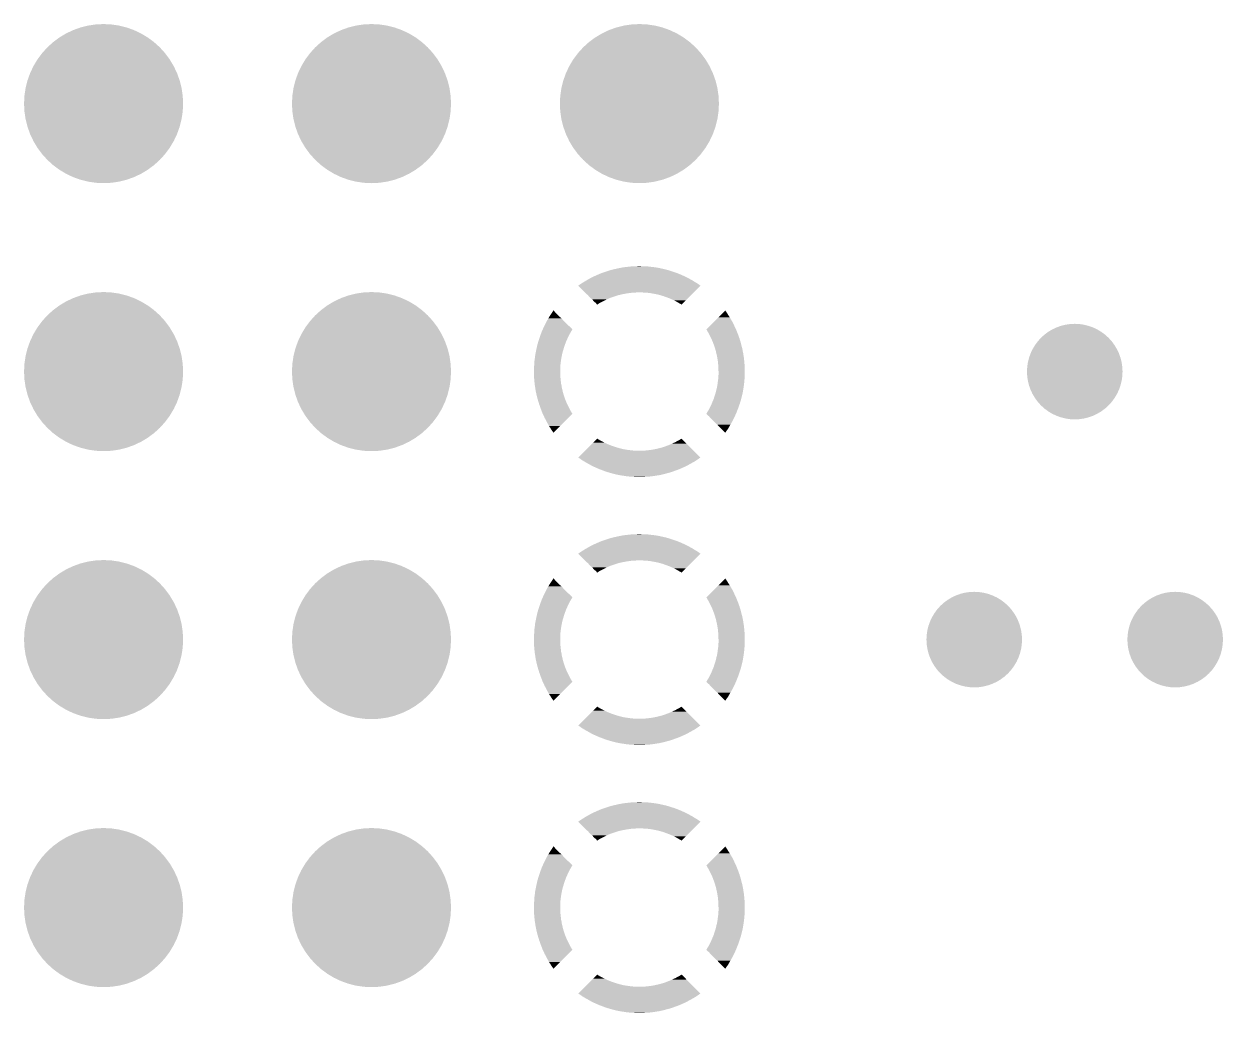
# Model space of a CAD drawing. Extents: x 295 to 953, y 10 to 290.
# Drawn here: x 675.87 to 687.23, y 158.23 to 167.61 of the extents above; entities that cross this region are included whole.
import ezdxf

# ---------------------------------------------------------------- set-up
doc = ezdxf.new("R2010")
doc.units = 0
doc.header["$LTSCALE"] = 5
doc.header["$MEASUREMENT"] = 0
doc.layers.get('0').update_dxf_attribs({"linetype": 'CONTINUOUS', "lineweight": 25})

msp = doc.modelspace()

# ---------------------------------------------------------------- linework, layer by layer
for points, const_width in [([(676.243, 166.853, 1), (676.997, 166.853, 1)], 0.754), ([(678.783, 166.853, 1), (679.537, 166.853, 1)], 0.754), ([(681.323, 166.853, 1), (682.077, 166.853, 1)], 0.754), ([(676.243, 164.313, 1), (676.997, 164.313, 1)], 0.754), ([(678.783, 164.313, 1), (679.537, 164.313, 1)], 0.754), ([(685.601, 164.313, 1), (686.054, 164.313, 1)], 0.453), ([(676.243, 161.773, 1), (676.997, 161.773, 1)], 0.754), ([(678.783, 161.773, 1), (679.537, 161.773, 1)], 0.754), ([(684.648, 161.773, 1), (685.101, 161.773, 1)], 0.453), ([(686.553, 161.773, 1), (687.006, 161.773, 1)], 0.453), ([(676.243, 159.233, 1), (676.997, 159.233, 1)], 0.754), ([(678.783, 159.233, 1), (679.537, 159.233, 1)], 0.754)]:
    msp.add_lwpolyline(points, format="xyb", close=True, dxfattribs=dict(const_width=const_width))
for points in [[(681.464, 165.284), (681.49, 165.29), (681.935, 165.284), (681.91, 165.29)], [(681.49, 165.29), (681.508, 165.294), (681.91, 165.29), (681.891, 165.294)], [(681.508, 165.294), (681.535, 165.299), (681.891, 165.294), (681.866, 165.299)], [(681.535, 165.299), (681.552, 165.302), (681.866, 165.299), (681.846, 165.302)], [(681.552, 165.302), (681.58, 165.305), (681.846, 165.302), (681.822, 165.305)], [(681.58, 165.305), (681.597, 165.307), (681.822, 165.305), (681.8, 165.307)], [(681.597, 165.307), (681.626, 165.31), (681.8, 165.307), (681.777, 165.31)], [(681.626, 165.31), (681.642, 165.311), (681.777, 165.31), (681.753, 165.311)], [(681.642, 165.311), (681.675, 165.312), (681.753, 165.311), (681.732, 165.312)], [(681.675, 165.312), (681.687, 165.313), (681.732, 165.312), (681.687, 165.313)], [(681.174, 165.163), (681.197, 165.177), (682.225, 165.163), (682.203, 165.177)], [(681.197, 165.177), (681.213, 165.186), (682.203, 165.177), (682.186, 165.186)], [(681.213, 165.186), (681.236, 165.199), (682.186, 165.186), (682.164, 165.199)], [(681.236, 165.199), (681.252, 165.207), (682.164, 165.199), (682.146, 165.207)], [(681.252, 165.207), (681.277, 165.219), (682.146, 165.207), (682.123, 165.219)], [(681.277, 165.219), (681.293, 165.226), (682.123, 165.219), (682.106, 165.226)], [(681.293, 165.226), (681.318, 165.237), (682.106, 165.226), (682.082, 165.237)], [(681.318, 165.237), (681.335, 165.244), (682.082, 165.237), (682.064, 165.244)], [(681.335, 165.244), (681.36, 165.253), (682.064, 165.244), (682.04, 165.253)], [(681.36, 165.253), (681.377, 165.259), (682.04, 165.253), (682.022, 165.259)], [(681.377, 165.259), (681.403, 165.267), (682.022, 165.259), (681.997, 165.267)], [(681.403, 165.267), (681.42, 165.273), (681.997, 165.267), (681.979, 165.273)], [(681.42, 165.273), (681.446, 165.28), (681.979, 165.273), (681.954, 165.28)], [(681.446, 165.28), (681.464, 165.284), (681.954, 165.28), (681.935, 165.284)], [(681.12, 165.128), (681.136, 165.139), (682.279, 165.128), (682.263, 165.139)], [(681.184, 165.064), (681.12, 165.128), (682.215, 165.064), (682.279, 165.128)], [(681.136, 165.139), (681.158, 165.153), (682.263, 165.139), (682.242, 165.153)], [(681.158, 165.153), (681.174, 165.163), (682.242, 165.153), (682.225, 165.163)], [(681.186, 165.062), (681.184, 165.064), (681.653, 165.062), (681.692, 165.064)], [(681.189, 165.059), (681.186, 165.062), (681.614, 165.059), (681.653, 165.062)], [(681.731, 165.063), (681.692, 165.064), (682.214, 165.063), (682.215, 165.064)], [(681.77, 165.061), (681.731, 165.063), (682.212, 165.061), (682.214, 165.063)], [(681.809, 165.056), (681.77, 165.061), (682.207, 165.056), (682.212, 165.061)], [(681.195, 165.053), (681.189, 165.059), (681.575, 165.053), (681.614, 165.059)], [(681.202, 165.046), (681.195, 165.053), (681.537, 165.046), (681.575, 165.053)], [(681.212, 165.037), (681.202, 165.046), (681.499, 165.037), (681.537, 165.046)], [(681.223, 165.025), (681.212, 165.037), (681.462, 165.025), (681.499, 165.037)], [(681.236, 165.012), (681.223, 165.025), (681.425, 165.012), (681.462, 165.025)], [(681.252, 164.997), (681.236, 165.012), (681.389, 164.997), (681.425, 165.012)], [(681.269, 164.979), (681.252, 164.997), (681.354, 164.979), (681.389, 164.997)], [(681.288, 164.961), (681.269, 164.979), (681.32, 164.961), (681.354, 164.979)], [(681.3, 164.948), (681.288, 164.961), (681.3, 164.948), (681.32, 164.961)], [(681.847, 165.049), (681.809, 165.056), (682.2, 165.049), (682.207, 165.056)], [(681.885, 165.041), (681.847, 165.049), (682.192, 165.041), (682.2, 165.049)], [(681.923, 165.03), (681.885, 165.041), (682.181, 165.03), (682.192, 165.041)], [(681.96, 165.017), (681.923, 165.03), (682.169, 165.017), (682.181, 165.03)], [(681.996, 165.003), (681.96, 165.017), (682.154, 165.003), (682.169, 165.017)], [(682.031, 164.987), (681.996, 165.003), (682.138, 164.987), (682.154, 165.003)], [(682.066, 164.968), (682.031, 164.987), (682.12, 164.968), (682.138, 164.987)], [(682.1, 164.948), (682.066, 164.968), (682.1, 164.948), (682.12, 164.968)], [(680.836, 164.817), (680.86, 164.855), (680.961, 164.817), (680.922, 164.855)], [(680.86, 164.855), (680.885, 164.893), (680.922, 164.855), (680.885, 164.893)], [(682.45, 164.828), (682.488, 164.866), (682.556, 164.828), (682.532, 164.866)], [(682.488, 164.866), (682.514, 164.893), (682.532, 164.866), (682.514, 164.893)], [(680.784, 164.713), (680.794, 164.737), (681.065, 164.713), (681.041, 164.737)], [(680.794, 164.737), (680.814, 164.777), (681.041, 164.737), (681, 164.777)], [(680.814, 164.777), (680.836, 164.817), (681, 164.777), (680.961, 164.817)], [(682.335, 164.713), (682.371, 164.749), (682.616, 164.713), (682.599, 164.749)], [(682.371, 164.749), (682.411, 164.789), (682.599, 164.749), (682.579, 164.789)], [(682.411, 164.789), (682.45, 164.828), (682.579, 164.789), (682.556, 164.828)], [(680.735, 164.573), (680.745, 164.61), (680.996, 164.573), (681.01, 164.61)], [(680.745, 164.61), (680.746, 164.611), (681.01, 164.61), (681.011, 164.611)], [(680.746, 164.611), (680.757, 164.645), (681.011, 164.611), (681.026, 164.645)], [(680.757, 164.645), (680.76, 164.654), (681.026, 164.645), (681.031, 164.654)], [(680.76, 164.654), (680.77, 164.68), (681.031, 164.654), (681.045, 164.68)], [(680.77, 164.68), (680.776, 164.696), (681.045, 164.68), (681.054, 164.696)], [(680.776, 164.696), (680.784, 164.713), (681.054, 164.696), (681.065, 164.713)], [(682.338, 164.708), (682.335, 164.713), (682.618, 164.708), (682.616, 164.713)], [(682.351, 164.686), (682.338, 164.708), (682.627, 164.686), (682.618, 164.708)], [(682.362, 164.666), (682.351, 164.686), (682.635, 164.666), (682.627, 164.686)], [(682.369, 164.652), (682.362, 164.666), (682.64, 164.652), (682.635, 164.666)], [(682.383, 164.624), (682.369, 164.652), (682.65, 164.624), (682.64, 164.652)], [(682.386, 164.617), (682.383, 164.624), (682.652, 164.617), (682.65, 164.624)], [(682.401, 164.581), (682.386, 164.617), (682.663, 164.581), (682.652, 164.617)], [(680.714, 164.48), (680.718, 164.499), (680.968, 164.48), (680.972, 164.499)], [(680.718, 164.499), (680.723, 164.524), (680.972, 164.499), (680.98, 164.524)], [(680.723, 164.524), (680.726, 164.536), (680.98, 164.524), (680.983, 164.536)], [(680.726, 164.536), (680.733, 164.568), (680.983, 164.536), (680.994, 164.568)], [(680.733, 164.568), (680.735, 164.573), (680.994, 164.568), (680.996, 164.573)], [(682.401, 164.58), (682.401, 164.581), (682.663, 164.58), (682.663, 164.581)], [(682.414, 164.544), (682.401, 164.58), (682.672, 164.544), (682.663, 164.58)], [(682.416, 164.537), (682.414, 164.544), (682.674, 164.537), (682.672, 164.544)], [(682.425, 164.506), (682.416, 164.537), (682.68, 164.506), (682.674, 164.537)], [(682.428, 164.493), (682.425, 164.506), (682.683, 164.493), (682.68, 164.506)], [(682.434, 164.468), (682.428, 164.493), (682.687, 164.468), (682.683, 164.493)], [(680.701, 164.345), (680.703, 164.383), (680.95, 164.345), (680.952, 164.383)], [(680.703, 164.39), (680.706, 164.422), (680.953, 164.39), (680.957, 164.422)], [(680.703, 164.383), (680.703, 164.39), (680.952, 164.383), (680.953, 164.39)], [(680.706, 164.422), (680.708, 164.435), (680.957, 164.422), (680.959, 164.435)], [(680.708, 164.435), (680.711, 164.461), (680.959, 164.435), (680.964, 164.461)], [(680.711, 164.461), (680.714, 164.48), (680.964, 164.461), (680.968, 164.48)], [(682.438, 164.448), (682.434, 164.468), (682.69, 164.448), (682.687, 164.468)], [(682.441, 164.43), (682.438, 164.448), (682.692, 164.43), (682.69, 164.448)], [(682.445, 164.403), (682.441, 164.43), (682.695, 164.403), (682.692, 164.43)], [(682.446, 164.391), (682.445, 164.403), (682.696, 164.391), (682.695, 164.403)], [(682.449, 164.358), (682.446, 164.391), (682.698, 164.358), (682.696, 164.391)], [(680.7, 164.313), (680.701, 164.344), (680.949, 164.313), (680.95, 164.344)], [(680.701, 164.274), (680.7, 164.313), (680.95, 164.274), (680.949, 164.313)], [(680.701, 164.344), (680.701, 164.345), (680.95, 164.344), (680.95, 164.345)], [(680.701, 164.268), (680.701, 164.274), (680.951, 164.268), (680.95, 164.274)], [(680.703, 164.235), (680.701, 164.268), (680.953, 164.235), (680.951, 164.268)], [(682.447, 164.243), (682.45, 164.281), (682.697, 164.243), (682.699, 164.281)], [(682.449, 164.352), (682.449, 164.358), (682.698, 164.352), (682.698, 164.358)], [(682.45, 164.313), (682.449, 164.352), (682.699, 164.313), (682.698, 164.352)], [(682.45, 164.282), (682.45, 164.313), (682.699, 164.282), (682.699, 164.313)], [(682.45, 164.281), (682.45, 164.282), (682.699, 164.281), (682.699, 164.282)], [(680.704, 164.223), (680.703, 164.235), (680.955, 164.223), (680.953, 164.235)], [(680.707, 164.197), (680.704, 164.223), (680.958, 164.197), (680.955, 164.223)], [(680.709, 164.179), (680.707, 164.197), (680.962, 164.179), (680.958, 164.197)], [(680.713, 164.158), (680.709, 164.179), (680.965, 164.158), (680.962, 164.179)], [(680.716, 164.134), (680.713, 164.158), (680.971, 164.134), (680.965, 164.158)], [(682.431, 164.147), (682.436, 164.166), (682.685, 164.147), (682.688, 164.166)], [(682.436, 164.166), (682.44, 164.191), (682.688, 164.166), (682.692, 164.191)], [(682.44, 164.191), (682.442, 164.204), (682.692, 164.191), (682.693, 164.204)], [(682.442, 164.204), (682.446, 164.236), (682.693, 164.204), (682.696, 164.236)], [(682.446, 164.236), (682.447, 164.243), (682.696, 164.236), (682.697, 164.243)], [(680.719, 164.12), (680.716, 164.134), (680.974, 164.12), (680.971, 164.134)], [(680.725, 164.09), (680.719, 164.12), (680.983, 164.09), (680.974, 164.12)], [(680.727, 164.083), (680.725, 164.09), (680.985, 164.083), (680.983, 164.09)], [(680.737, 164.046), (680.727, 164.083), (680.998, 164.046), (680.985, 164.083)], [(680.748, 164.01), (680.737, 164.046), (681.013, 164.01), (680.998, 164.046)], [(682.389, 164.017), (682.404, 164.053), (682.654, 164.017), (682.665, 164.053)], [(682.404, 164.053), (682.406, 164.059), (682.665, 164.053), (682.666, 164.059)], [(682.406, 164.059), (682.416, 164.09), (682.666, 164.059), (682.674, 164.09)], [(682.416, 164.09), (682.42, 164.103), (682.674, 164.09), (682.677, 164.103)], [(682.42, 164.103), (682.427, 164.128), (682.677, 164.103), (682.682, 164.128)], [(682.427, 164.128), (682.431, 164.147), (682.682, 164.128), (682.685, 164.147)], [(680.75, 164.003), (680.748, 164.01), (681.016, 164.003), (681.013, 164.01)], [(680.76, 163.975), (680.75, 164.003), (681.03, 163.975), (681.016, 164.003)], [(680.765, 163.961), (680.76, 163.975), (681.037, 163.961), (681.03, 163.975)], [(680.773, 163.94), (680.765, 163.961), (681.048, 163.94), (681.037, 163.961)], [(680.781, 163.919), (680.773, 163.94), (681.061, 163.919), (681.048, 163.94)], [(682.335, 163.913), (682.345, 163.931), (682.615, 163.913), (682.623, 163.931)], [(682.345, 163.931), (682.355, 163.947), (682.623, 163.931), (682.629, 163.947)], [(682.355, 163.947), (682.368, 163.973), (682.629, 163.947), (682.639, 163.973)], [(682.368, 163.973), (682.373, 163.982), (682.639, 163.973), (682.642, 163.982)], [(682.373, 163.982), (682.389, 164.016), (682.642, 163.982), (682.654, 164.016)], [(682.389, 164.016), (682.389, 164.017), (682.654, 164.016), (682.654, 164.017)], [(680.784, 163.913), (680.781, 163.919), (681.065, 163.913), (681.061, 163.919)], [(680.8, 163.878), (680.784, 163.913), (681.029, 163.878), (681.065, 163.913)], [(680.821, 163.838), (680.8, 163.878), (680.989, 163.838), (681.029, 163.878)], [(680.843, 163.798), (680.821, 163.838), (680.95, 163.798), (680.989, 163.838)], [(682.359, 163.89), (682.335, 163.913), (682.605, 163.89), (682.615, 163.913)], [(682.399, 163.849), (682.359, 163.89), (682.585, 163.849), (682.605, 163.89)], [(682.439, 163.81), (682.399, 163.849), (682.563, 163.81), (682.585, 163.849)], [(682.477, 163.771), (682.439, 163.81), (682.54, 163.771), (682.563, 163.81)], [(680.867, 163.76), (680.843, 163.798), (680.912, 163.76), (680.95, 163.798)], [(680.885, 163.734), (680.867, 163.76), (680.885, 163.734), (680.912, 163.76)], [(682.514, 163.734), (682.477, 163.771), (682.514, 163.734), (682.54, 163.771)], [(681.199, 163.577), (681.208, 163.586), (681.552, 163.577), (681.514, 163.586)], [(681.208, 163.586), (681.218, 163.597), (681.514, 163.586), (681.477, 163.597)], [(681.218, 163.597), (681.231, 163.609), (681.477, 163.597), (681.44, 163.609)], [(681.231, 163.609), (681.245, 163.624), (681.44, 163.609), (681.403, 163.624)], [(681.245, 163.624), (681.262, 163.64), (681.403, 163.624), (681.368, 163.64)], [(681.262, 163.64), (681.28, 163.658), (681.368, 163.64), (681.333, 163.658)], [(681.28, 163.658), (681.3, 163.678), (681.333, 163.658), (681.3, 163.678)], [(681.862, 163.581), (681.9, 163.59), (682.197, 163.581), (682.188, 163.59)], [(681.9, 163.59), (681.938, 163.601), (682.188, 163.59), (682.176, 163.601)], [(681.938, 163.601), (681.974, 163.615), (682.176, 163.601), (682.163, 163.615)], [(681.974, 163.615), (682.01, 163.63), (682.163, 163.615), (682.148, 163.63)], [(682.01, 163.63), (682.045, 163.647), (682.148, 163.63), (682.131, 163.647)], [(682.045, 163.647), (682.08, 163.666), (682.131, 163.647), (682.112, 163.666)], [(682.08, 163.666), (682.1, 163.678), (682.112, 163.666), (682.1, 163.678)], [(681.12, 163.499), (681.184, 163.563), (682.279, 163.499), (682.215, 163.563)], [(681.136, 163.488), (681.12, 163.499), (682.263, 163.488), (682.279, 163.499)], [(681.158, 163.473), (681.136, 163.488), (682.241, 163.473), (682.263, 163.488)], [(681.174, 163.463), (681.158, 163.473), (682.226, 163.463), (682.241, 163.473)], [(681.184, 163.563), (681.185, 163.563), (681.708, 163.563), (681.669, 163.563)], [(681.185, 163.563), (681.188, 163.566), (681.669, 163.563), (681.63, 163.566)], [(681.188, 163.566), (681.192, 163.571), (681.63, 163.566), (681.591, 163.571)], [(681.192, 163.571), (681.199, 163.577), (681.591, 163.571), (681.552, 163.577)], [(681.708, 163.563), (681.747, 163.564), (682.215, 163.563), (682.214, 163.564)], [(681.747, 163.564), (681.785, 163.568), (682.214, 163.564), (682.21, 163.568)], [(681.785, 163.568), (681.824, 163.573), (682.21, 163.568), (682.205, 163.573)], [(681.824, 163.573), (681.862, 163.581), (682.205, 163.573), (682.197, 163.581)], [(681.196, 163.45), (681.174, 163.463), (682.203, 163.45), (682.226, 163.463)], [(681.213, 163.441), (681.196, 163.45), (682.187, 163.441), (682.203, 163.45)], [(681.236, 163.428), (681.213, 163.441), (682.163, 163.428), (682.187, 163.441)], [(681.253, 163.419), (681.236, 163.428), (682.147, 163.419), (682.163, 163.428)], [(681.276, 163.408), (681.253, 163.419), (682.123, 163.408), (682.147, 163.419)], [(681.294, 163.4), (681.276, 163.408), (682.106, 163.4), (682.123, 163.408)], [(681.317, 163.39), (681.294, 163.4), (682.082, 163.39), (682.106, 163.4)], [(681.335, 163.383), (681.317, 163.39), (682.065, 163.383), (682.082, 163.39)], [(681.359, 163.374), (681.335, 163.383), (682.039, 163.374), (682.065, 163.383)], [(681.378, 163.367), (681.359, 163.374), (682.022, 163.367), (682.039, 163.374)], [(681.402, 163.359), (681.378, 163.367), (681.997, 163.359), (682.022, 163.367)], [(681.421, 163.354), (681.402, 163.359), (681.979, 163.354), (681.997, 163.359)], [(681.445, 163.347), (681.421, 163.354), (681.953, 163.347), (681.979, 163.354)], [(681.465, 163.342), (681.445, 163.347), (681.936, 163.342), (681.953, 163.347)], [(681.489, 163.336), (681.465, 163.342), (681.909, 163.336), (681.936, 163.342)], [(681.509, 163.332), (681.489, 163.336), (681.892, 163.332), (681.909, 163.336)], [(681.533, 163.328), (681.509, 163.332), (681.865, 163.328), (681.892, 163.332)], [(681.554, 163.325), (681.533, 163.328), (681.847, 163.325), (681.865, 163.328)], [(681.578, 163.321), (681.554, 163.325), (681.82, 163.321), (681.847, 163.325)], [(681.599, 163.319), (681.578, 163.321), (681.803, 163.319), (681.82, 163.321)], [(681.623, 163.317), (681.599, 163.319), (681.774, 163.317), (681.803, 163.319)], [(681.646, 163.316), (681.623, 163.317), (681.758, 163.316), (681.774, 163.317)], [(681.668, 163.314), (681.646, 163.316), (681.725, 163.314), (681.758, 163.316)], [(681.713, 163.314), (681.668, 163.314), (681.713, 163.314), (681.725, 163.314)], [(681.252, 162.667), (681.277, 162.679), (682.146, 162.667), (682.123, 162.679)], [(681.277, 162.679), (681.293, 162.686), (682.123, 162.679), (682.106, 162.686)], [(681.293, 162.686), (681.318, 162.697), (682.106, 162.686), (682.082, 162.697)], [(681.318, 162.697), (681.335, 162.704), (682.082, 162.697), (682.064, 162.704)], [(681.335, 162.704), (681.36, 162.713), (682.064, 162.704), (682.04, 162.713)], [(681.36, 162.713), (681.377, 162.719), (682.04, 162.713), (682.022, 162.719)], [(681.377, 162.719), (681.403, 162.727), (682.022, 162.719), (681.997, 162.727)], [(681.403, 162.727), (681.42, 162.733), (681.997, 162.727), (681.979, 162.733)], [(681.42, 162.733), (681.446, 162.74), (681.979, 162.733), (681.954, 162.74)], [(681.446, 162.74), (681.464, 162.744), (681.954, 162.74), (681.935, 162.744)], [(681.464, 162.744), (681.49, 162.75), (681.935, 162.744), (681.91, 162.75)], [(681.49, 162.75), (681.508, 162.754), (681.91, 162.75), (681.891, 162.754)], [(681.508, 162.754), (681.535, 162.759), (681.891, 162.754), (681.866, 162.759)], [(681.535, 162.759), (681.552, 162.762), (681.866, 162.759), (681.846, 162.762)], [(681.552, 162.762), (681.58, 162.765), (681.846, 162.762), (681.822, 162.765)], [(681.58, 162.765), (681.597, 162.767), (681.822, 162.765), (681.8, 162.767)], [(681.597, 162.767), (681.626, 162.77), (681.8, 162.767), (681.777, 162.77)], [(681.626, 162.77), (681.642, 162.771), (681.777, 162.77), (681.753, 162.771)], [(681.642, 162.771), (681.675, 162.772), (681.753, 162.771), (681.732, 162.772)], [(681.675, 162.772), (681.687, 162.773), (681.732, 162.772), (681.687, 162.773)], [(681.12, 162.588), (681.136, 162.599), (682.279, 162.588), (682.263, 162.599)], [(681.184, 162.524), (681.12, 162.588), (682.215, 162.524), (682.279, 162.588)], [(681.136, 162.599), (681.158, 162.613), (682.263, 162.599), (682.242, 162.613)], [(681.158, 162.613), (681.174, 162.623), (682.242, 162.613), (682.225, 162.623)], [(681.174, 162.623), (681.197, 162.637), (682.225, 162.623), (682.203, 162.637)], [(681.197, 162.637), (681.213, 162.646), (682.203, 162.637), (682.186, 162.646)], [(681.213, 162.646), (681.236, 162.659), (682.186, 162.646), (682.164, 162.659)], [(681.236, 162.659), (681.252, 162.667), (682.164, 162.659), (682.146, 162.667)], [(681.186, 162.522), (681.184, 162.524), (681.653, 162.522), (681.692, 162.524)], [(681.189, 162.519), (681.186, 162.522), (681.614, 162.519), (681.653, 162.522)], [(681.195, 162.513), (681.189, 162.519), (681.575, 162.513), (681.614, 162.519)], [(681.202, 162.506), (681.195, 162.513), (681.537, 162.506), (681.575, 162.513)], [(681.212, 162.497), (681.202, 162.506), (681.499, 162.497), (681.537, 162.506)], [(681.223, 162.485), (681.212, 162.497), (681.462, 162.485), (681.499, 162.497)], [(681.236, 162.472), (681.223, 162.485), (681.425, 162.472), (681.462, 162.485)], [(681.252, 162.457), (681.236, 162.472), (681.389, 162.457), (681.425, 162.472)], [(681.269, 162.439), (681.252, 162.457), (681.354, 162.439), (681.389, 162.457)], [(681.731, 162.523), (681.692, 162.524), (682.214, 162.523), (682.215, 162.524)], [(681.77, 162.521), (681.731, 162.523), (682.212, 162.521), (682.214, 162.523)], [(681.809, 162.516), (681.77, 162.521), (682.207, 162.516), (682.212, 162.521)], [(681.847, 162.509), (681.809, 162.516), (682.2, 162.509), (682.207, 162.516)], [(681.885, 162.501), (681.847, 162.509), (682.192, 162.501), (682.2, 162.509)], [(681.923, 162.49), (681.885, 162.501), (682.181, 162.49), (682.192, 162.501)], [(681.96, 162.477), (681.923, 162.49), (682.169, 162.477), (682.181, 162.49)], [(681.996, 162.463), (681.96, 162.477), (682.154, 162.463), (682.169, 162.477)], [(682.031, 162.447), (681.996, 162.463), (682.138, 162.447), (682.154, 162.463)], [(682.066, 162.428), (682.031, 162.447), (682.12, 162.428), (682.138, 162.447)], [(680.86, 162.315), (680.885, 162.353), (680.922, 162.315), (680.885, 162.353)], [(681.288, 162.421), (681.269, 162.439), (681.32, 162.421), (681.354, 162.439)], [(681.3, 162.408), (681.288, 162.421), (681.3, 162.408), (681.32, 162.421)], [(682.1, 162.408), (682.066, 162.428), (682.1, 162.408), (682.12, 162.428)], [(682.488, 162.326), (682.514, 162.353), (682.532, 162.326), (682.514, 162.353)], [(680.794, 162.197), (680.814, 162.237), (681.041, 162.197), (681, 162.237)], [(680.814, 162.237), (680.836, 162.277), (681, 162.237), (680.961, 162.277)], [(680.836, 162.277), (680.86, 162.315), (680.961, 162.277), (680.922, 162.315)], [(682.371, 162.209), (682.411, 162.249), (682.599, 162.209), (682.579, 162.249)], [(682.411, 162.249), (682.45, 162.288), (682.579, 162.249), (682.556, 162.288)], [(682.45, 162.288), (682.488, 162.326), (682.556, 162.288), (682.532, 162.326)], [(680.746, 162.071), (680.757, 162.105), (681.011, 162.071), (681.026, 162.105)], [(680.757, 162.105), (680.76, 162.114), (681.026, 162.105), (681.031, 162.114)], [(680.76, 162.114), (680.77, 162.14), (681.031, 162.114), (681.045, 162.14)], [(680.77, 162.14), (680.776, 162.156), (681.045, 162.14), (681.054, 162.156)], [(680.776, 162.156), (680.784, 162.173), (681.054, 162.156), (681.065, 162.173)], [(680.784, 162.173), (680.794, 162.197), (681.065, 162.173), (681.041, 162.197)], [(682.335, 162.173), (682.371, 162.209), (682.616, 162.173), (682.599, 162.209)], [(682.338, 162.168), (682.335, 162.173), (682.618, 162.168), (682.616, 162.173)], [(682.351, 162.146), (682.338, 162.168), (682.627, 162.146), (682.618, 162.168)], [(682.362, 162.126), (682.351, 162.146), (682.635, 162.126), (682.627, 162.146)], [(682.369, 162.112), (682.362, 162.126), (682.64, 162.112), (682.635, 162.126)], [(682.383, 162.084), (682.369, 162.112), (682.65, 162.084), (682.64, 162.112)], [(680.723, 161.984), (680.726, 161.996), (680.98, 161.984), (680.983, 161.996)], [(680.726, 161.996), (680.733, 162.028), (680.983, 161.996), (680.994, 162.028)], [(680.733, 162.028), (680.735, 162.033), (680.994, 162.028), (680.996, 162.033)], [(680.735, 162.033), (680.745, 162.07), (680.996, 162.033), (681.01, 162.07)], [(680.745, 162.07), (680.746, 162.071), (681.01, 162.07), (681.011, 162.071)], [(682.386, 162.077), (682.383, 162.084), (682.652, 162.077), (682.65, 162.084)], [(682.401, 162.041), (682.386, 162.077), (682.663, 162.041), (682.652, 162.077)], [(682.401, 162.04), (682.401, 162.041), (682.663, 162.04), (682.663, 162.041)], [(682.414, 162.004), (682.401, 162.04), (682.672, 162.004), (682.663, 162.04)], [(682.416, 161.997), (682.414, 162.004), (682.674, 161.997), (682.672, 162.004)], [(682.425, 161.966), (682.416, 161.997), (682.68, 161.966), (682.674, 161.997)], [(680.703, 161.85), (680.706, 161.882), (680.953, 161.85), (680.957, 161.882)], [(680.706, 161.882), (680.708, 161.895), (680.957, 161.882), (680.959, 161.895)], [(680.708, 161.895), (680.711, 161.921), (680.959, 161.895), (680.964, 161.921)], [(680.711, 161.921), (680.714, 161.94), (680.964, 161.921), (680.968, 161.94)], [(680.714, 161.94), (680.718, 161.959), (680.968, 161.94), (680.972, 161.959)], [(680.718, 161.959), (680.723, 161.984), (680.972, 161.959), (680.98, 161.984)], [(682.428, 161.953), (682.425, 161.966), (682.683, 161.953), (682.68, 161.966)], [(682.434, 161.928), (682.428, 161.953), (682.687, 161.928), (682.683, 161.953)], [(682.438, 161.908), (682.434, 161.928), (682.69, 161.908), (682.687, 161.928)], [(682.441, 161.89), (682.438, 161.908), (682.692, 161.89), (682.69, 161.908)], [(682.445, 161.863), (682.441, 161.89), (682.695, 161.863), (682.692, 161.89)], [(680.7, 161.773), (680.701, 161.804), (680.949, 161.773), (680.95, 161.804)], [(680.701, 161.734), (680.7, 161.773), (680.95, 161.734), (680.949, 161.773)], [(680.701, 161.805), (680.703, 161.843), (680.95, 161.805), (680.952, 161.843)], [(680.701, 161.804), (680.701, 161.805), (680.95, 161.804), (680.95, 161.805)], [(680.703, 161.843), (680.703, 161.85), (680.952, 161.843), (680.953, 161.85)], [(682.446, 161.851), (682.445, 161.863), (682.696, 161.851), (682.695, 161.863)], [(682.449, 161.818), (682.446, 161.851), (682.698, 161.818), (682.696, 161.851)], [(682.449, 161.812), (682.449, 161.818), (682.698, 161.812), (682.698, 161.818)], [(682.45, 161.773), (682.449, 161.812), (682.699, 161.773), (682.698, 161.812)], [(682.45, 161.742), (682.45, 161.773), (682.699, 161.742), (682.699, 161.773)], [(680.701, 161.728), (680.701, 161.734), (680.951, 161.728), (680.95, 161.734)], [(680.703, 161.695), (680.701, 161.728), (680.953, 161.695), (680.951, 161.728)], [(680.704, 161.683), (680.703, 161.695), (680.955, 161.683), (680.953, 161.695)], [(680.707, 161.657), (680.704, 161.683), (680.958, 161.657), (680.955, 161.683)], [(680.709, 161.639), (680.707, 161.657), (680.962, 161.639), (680.958, 161.657)], [(682.436, 161.626), (682.44, 161.651), (682.688, 161.626), (682.692, 161.651)], [(682.44, 161.651), (682.442, 161.664), (682.692, 161.651), (682.693, 161.664)], [(682.442, 161.664), (682.446, 161.696), (682.693, 161.664), (682.696, 161.696)], [(682.446, 161.696), (682.447, 161.703), (682.696, 161.696), (682.697, 161.703)], [(682.447, 161.703), (682.45, 161.741), (682.697, 161.703), (682.699, 161.741)], [(682.45, 161.741), (682.45, 161.742), (682.699, 161.741), (682.699, 161.742)], [(680.713, 161.618), (680.709, 161.639), (680.965, 161.618), (680.962, 161.639)], [(680.716, 161.594), (680.713, 161.618), (680.971, 161.594), (680.965, 161.618)], [(680.719, 161.58), (680.716, 161.594), (680.974, 161.58), (680.971, 161.594)], [(680.725, 161.55), (680.719, 161.58), (680.983, 161.55), (680.974, 161.58)], [(680.727, 161.543), (680.725, 161.55), (680.985, 161.543), (680.983, 161.55)], [(680.737, 161.506), (680.727, 161.543), (680.998, 161.506), (680.985, 161.543)], [(682.406, 161.519), (682.416, 161.55), (682.666, 161.519), (682.674, 161.55)], [(682.416, 161.55), (682.42, 161.563), (682.674, 161.55), (682.677, 161.563)], [(682.42, 161.563), (682.427, 161.588), (682.677, 161.563), (682.682, 161.588)], [(682.427, 161.588), (682.431, 161.607), (682.682, 161.588), (682.685, 161.607)], [(682.431, 161.607), (682.436, 161.626), (682.685, 161.607), (682.688, 161.626)], [(680.748, 161.47), (680.737, 161.506), (681.013, 161.47), (680.998, 161.506)], [(680.75, 161.463), (680.748, 161.47), (681.016, 161.463), (681.013, 161.47)], [(680.76, 161.435), (680.75, 161.463), (681.03, 161.435), (681.016, 161.463)], [(680.765, 161.421), (680.76, 161.435), (681.037, 161.421), (681.03, 161.435)], [(682.355, 161.407), (682.368, 161.433), (682.629, 161.407), (682.639, 161.433)], [(682.368, 161.433), (682.373, 161.442), (682.639, 161.433), (682.642, 161.442)], [(682.373, 161.442), (682.389, 161.476), (682.642, 161.442), (682.654, 161.476)], [(682.389, 161.477), (682.404, 161.513), (682.654, 161.477), (682.665, 161.513)], [(682.389, 161.476), (682.389, 161.477), (682.654, 161.476), (682.654, 161.477)], [(682.404, 161.513), (682.406, 161.519), (682.665, 161.513), (682.666, 161.519)], [(680.773, 161.4), (680.765, 161.421), (681.048, 161.4), (681.037, 161.421)], [(680.781, 161.379), (680.773, 161.4), (681.061, 161.379), (681.048, 161.4)], [(680.784, 161.373), (680.781, 161.379), (681.065, 161.373), (681.061, 161.379)], [(680.8, 161.338), (680.784, 161.373), (681.029, 161.338), (681.065, 161.373)], [(680.821, 161.298), (680.8, 161.338), (680.989, 161.298), (681.029, 161.338)], [(682.335, 161.373), (682.345, 161.391), (682.615, 161.373), (682.623, 161.391)], [(682.359, 161.35), (682.335, 161.373), (682.605, 161.35), (682.615, 161.373)], [(682.345, 161.391), (682.355, 161.407), (682.623, 161.391), (682.629, 161.407)], [(682.399, 161.309), (682.359, 161.35), (682.585, 161.309), (682.605, 161.35)], [(682.439, 161.27), (682.399, 161.309), (682.563, 161.27), (682.585, 161.309)], [(680.843, 161.258), (680.821, 161.298), (680.95, 161.258), (680.989, 161.298)], [(680.867, 161.22), (680.843, 161.258), (680.912, 161.22), (680.95, 161.258)], [(680.885, 161.194), (680.867, 161.22), (680.885, 161.194), (680.912, 161.22)], [(682.477, 161.231), (682.439, 161.27), (682.54, 161.231), (682.563, 161.27)], [(682.514, 161.194), (682.477, 161.231), (682.514, 161.194), (682.54, 161.231)], [(681.231, 161.069), (681.245, 161.084), (681.44, 161.069), (681.403, 161.084)], [(681.245, 161.084), (681.262, 161.1), (681.403, 161.084), (681.368, 161.1)], [(681.262, 161.1), (681.28, 161.118), (681.368, 161.1), (681.333, 161.118)], [(681.28, 161.118), (681.3, 161.138), (681.333, 161.118), (681.3, 161.138)], [(681.974, 161.075), (682.01, 161.09), (682.163, 161.075), (682.148, 161.09)], [(682.01, 161.09), (682.045, 161.107), (682.148, 161.09), (682.131, 161.107)], [(682.045, 161.107), (682.08, 161.126), (682.131, 161.107), (682.112, 161.126)], [(682.08, 161.126), (682.1, 161.138), (682.112, 161.126), (682.1, 161.138)], [(681.12, 160.959), (681.184, 161.023), (682.279, 160.959), (682.215, 161.023)], [(681.184, 161.023), (681.185, 161.023), (681.708, 161.023), (681.669, 161.023)], [(681.185, 161.023), (681.188, 161.026), (681.669, 161.023), (681.63, 161.026)], [(681.188, 161.026), (681.192, 161.031), (681.63, 161.026), (681.591, 161.031)], [(681.192, 161.031), (681.199, 161.037), (681.591, 161.031), (681.552, 161.037)], [(681.199, 161.037), (681.208, 161.046), (681.552, 161.037), (681.514, 161.046)], [(681.208, 161.046), (681.218, 161.057), (681.514, 161.046), (681.477, 161.057)], [(681.218, 161.057), (681.231, 161.069), (681.477, 161.057), (681.44, 161.069)], [(681.708, 161.023), (681.747, 161.024), (682.215, 161.023), (682.214, 161.024)], [(681.747, 161.024), (681.785, 161.028), (682.214, 161.024), (682.21, 161.028)], [(681.785, 161.028), (681.824, 161.033), (682.21, 161.028), (682.205, 161.033)], [(681.824, 161.033), (681.862, 161.041), (682.205, 161.033), (682.197, 161.041)], [(681.862, 161.041), (681.9, 161.05), (682.197, 161.041), (682.188, 161.05)], [(681.9, 161.05), (681.938, 161.061), (682.188, 161.05), (682.176, 161.061)], [(681.938, 161.061), (681.974, 161.075), (682.176, 161.061), (682.163, 161.075)], [(681.136, 160.948), (681.12, 160.959), (682.263, 160.948), (682.279, 160.959)], [(681.158, 160.933), (681.136, 160.948), (682.241, 160.933), (682.263, 160.948)], [(681.174, 160.923), (681.158, 160.933), (682.226, 160.923), (682.241, 160.933)], [(681.196, 160.91), (681.174, 160.923), (682.203, 160.91), (682.226, 160.923)], [(681.213, 160.901), (681.196, 160.91), (682.187, 160.901), (682.203, 160.91)], [(681.236, 160.888), (681.213, 160.901), (682.163, 160.888), (682.187, 160.901)], [(681.253, 160.879), (681.236, 160.888), (682.147, 160.879), (682.163, 160.888)], [(681.276, 160.868), (681.253, 160.879), (682.123, 160.868), (682.147, 160.879)], [(681.294, 160.86), (681.276, 160.868), (682.106, 160.86), (682.123, 160.868)], [(681.317, 160.85), (681.294, 160.86), (682.082, 160.85), (682.106, 160.86)], [(681.335, 160.843), (681.317, 160.85), (682.065, 160.843), (682.082, 160.85)], [(681.359, 160.834), (681.335, 160.843), (682.039, 160.834), (682.065, 160.843)], [(681.378, 160.827), (681.359, 160.834), (682.022, 160.827), (682.039, 160.834)], [(681.402, 160.819), (681.378, 160.827), (681.997, 160.819), (682.022, 160.827)], [(681.421, 160.814), (681.402, 160.819), (681.979, 160.814), (681.997, 160.819)], [(681.445, 160.807), (681.421, 160.814), (681.953, 160.807), (681.979, 160.814)], [(681.465, 160.802), (681.445, 160.807), (681.936, 160.802), (681.953, 160.807)], [(681.489, 160.796), (681.465, 160.802), (681.909, 160.796), (681.936, 160.802)], [(681.509, 160.792), (681.489, 160.796), (681.892, 160.792), (681.909, 160.796)], [(681.533, 160.788), (681.509, 160.792), (681.865, 160.788), (681.892, 160.792)], [(681.554, 160.785), (681.533, 160.788), (681.847, 160.785), (681.865, 160.788)], [(681.578, 160.781), (681.554, 160.785), (681.82, 160.781), (681.847, 160.785)], [(681.599, 160.779), (681.578, 160.781), (681.803, 160.779), (681.82, 160.781)], [(681.623, 160.777), (681.599, 160.779), (681.774, 160.777), (681.803, 160.779)], [(681.646, 160.776), (681.623, 160.777), (681.758, 160.776), (681.774, 160.777)], [(681.668, 160.774), (681.646, 160.776), (681.725, 160.774), (681.758, 160.776)], [(681.713, 160.774), (681.668, 160.774), (681.713, 160.774), (681.725, 160.774)], [(681.335, 160.164), (681.36, 160.173), (682.064, 160.164), (682.04, 160.173)], [(681.36, 160.173), (681.377, 160.179), (682.04, 160.173), (682.022, 160.179)], [(681.377, 160.179), (681.403, 160.187), (682.022, 160.179), (681.997, 160.187)], [(681.403, 160.187), (681.42, 160.193), (681.997, 160.187), (681.979, 160.193)], [(681.42, 160.193), (681.446, 160.2), (681.979, 160.193), (681.954, 160.2)], [(681.446, 160.2), (681.464, 160.204), (681.954, 160.2), (681.935, 160.204)], [(681.464, 160.204), (681.49, 160.21), (681.935, 160.204), (681.91, 160.21)], [(681.49, 160.21), (681.508, 160.214), (681.91, 160.21), (681.891, 160.214)], [(681.508, 160.214), (681.535, 160.219), (681.891, 160.214), (681.866, 160.219)], [(681.535, 160.219), (681.552, 160.222), (681.866, 160.219), (681.846, 160.222)], [(681.552, 160.222), (681.58, 160.225), (681.846, 160.222), (681.822, 160.225)], [(681.58, 160.225), (681.597, 160.227), (681.822, 160.225), (681.8, 160.227)], [(681.597, 160.227), (681.626, 160.23), (681.8, 160.227), (681.777, 160.23)], [(681.626, 160.23), (681.642, 160.231), (681.777, 160.23), (681.753, 160.231)], [(681.642, 160.231), (681.675, 160.232), (681.753, 160.231), (681.732, 160.232)], [(681.675, 160.232), (681.687, 160.233), (681.732, 160.232), (681.687, 160.233)], [(681.12, 160.048), (681.136, 160.059), (682.279, 160.048), (682.263, 160.059)], [(681.136, 160.059), (681.158, 160.073), (682.263, 160.059), (682.242, 160.073)], [(681.158, 160.073), (681.174, 160.083), (682.242, 160.073), (682.225, 160.083)], [(681.174, 160.083), (681.197, 160.097), (682.225, 160.083), (682.203, 160.097)], [(681.197, 160.097), (681.213, 160.106), (682.203, 160.097), (682.186, 160.106)], [(681.213, 160.106), (681.236, 160.119), (682.186, 160.106), (682.164, 160.119)], [(681.236, 160.119), (681.252, 160.127), (682.164, 160.119), (682.146, 160.127)], [(681.252, 160.127), (681.277, 160.139), (682.146, 160.127), (682.123, 160.139)], [(681.277, 160.139), (681.293, 160.146), (682.123, 160.139), (682.106, 160.146)], [(681.293, 160.146), (681.318, 160.157), (682.106, 160.146), (682.082, 160.157)], [(681.318, 160.157), (681.335, 160.164), (682.082, 160.157), (682.064, 160.164)], [(681.184, 159.984), (681.12, 160.048), (682.215, 159.984), (682.279, 160.048)], [(681.186, 159.982), (681.184, 159.984), (681.653, 159.982), (681.692, 159.984)], [(681.189, 159.979), (681.186, 159.982), (681.614, 159.979), (681.653, 159.982)], [(681.195, 159.973), (681.189, 159.979), (681.575, 159.973), (681.614, 159.979)], [(681.202, 159.966), (681.195, 159.973), (681.537, 159.966), (681.575, 159.973)], [(681.212, 159.957), (681.202, 159.966), (681.499, 159.957), (681.537, 159.966)], [(681.223, 159.945), (681.212, 159.957), (681.462, 159.945), (681.499, 159.957)], [(681.236, 159.932), (681.223, 159.945), (681.425, 159.932), (681.462, 159.945)], [(681.731, 159.983), (681.692, 159.984), (682.214, 159.983), (682.215, 159.984)], [(681.77, 159.981), (681.731, 159.983), (682.212, 159.981), (682.214, 159.983)], [(681.809, 159.976), (681.77, 159.981), (682.207, 159.976), (682.212, 159.981)], [(681.847, 159.969), (681.809, 159.976), (682.2, 159.969), (682.207, 159.976)], [(681.885, 159.961), (681.847, 159.969), (682.192, 159.961), (682.2, 159.969)], [(681.923, 159.95), (681.885, 159.961), (682.181, 159.95), (682.192, 159.961)], [(681.96, 159.937), (681.923, 159.95), (682.169, 159.937), (682.181, 159.95)], [(681.252, 159.917), (681.236, 159.932), (681.389, 159.917), (681.425, 159.932)], [(681.269, 159.899), (681.252, 159.917), (681.354, 159.899), (681.389, 159.917)], [(681.288, 159.881), (681.269, 159.899), (681.32, 159.881), (681.354, 159.899)], [(681.3, 159.868), (681.288, 159.881), (681.3, 159.868), (681.32, 159.881)], [(681.996, 159.923), (681.96, 159.937), (682.154, 159.923), (682.169, 159.937)], [(682.031, 159.907), (681.996, 159.923), (682.138, 159.907), (682.154, 159.923)], [(682.066, 159.888), (682.031, 159.907), (682.12, 159.888), (682.138, 159.907)], [(682.1, 159.868), (682.066, 159.888), (682.1, 159.868), (682.12, 159.888)], [(680.814, 159.697), (680.836, 159.737), (681, 159.697), (680.961, 159.737)], [(680.836, 159.737), (680.86, 159.775), (680.961, 159.737), (680.922, 159.775)], [(680.86, 159.775), (680.885, 159.813), (680.922, 159.775), (680.885, 159.813)], [(682.411, 159.709), (682.45, 159.748), (682.579, 159.709), (682.556, 159.748)], [(682.45, 159.748), (682.488, 159.786), (682.556, 159.748), (682.532, 159.786)], [(682.488, 159.786), (682.514, 159.813), (682.532, 159.786), (682.514, 159.813)], [(680.77, 159.6), (680.776, 159.616), (681.045, 159.6), (681.054, 159.616)], [(680.776, 159.616), (680.784, 159.633), (681.054, 159.616), (681.065, 159.633)], [(680.784, 159.633), (680.794, 159.657), (681.065, 159.633), (681.041, 159.657)], [(680.794, 159.657), (680.814, 159.697), (681.041, 159.657), (681, 159.697)], [(682.335, 159.633), (682.371, 159.669), (682.616, 159.633), (682.599, 159.669)], [(682.338, 159.628), (682.335, 159.633), (682.618, 159.628), (682.616, 159.633)], [(682.351, 159.606), (682.338, 159.628), (682.627, 159.606), (682.618, 159.628)], [(682.362, 159.586), (682.351, 159.606), (682.635, 159.586), (682.627, 159.606)], [(682.371, 159.669), (682.411, 159.709), (682.599, 159.669), (682.579, 159.709)], [(680.733, 159.488), (680.735, 159.493), (680.994, 159.488), (680.996, 159.493)], [(680.735, 159.493), (680.745, 159.53), (680.996, 159.493), (681.01, 159.53)], [(680.745, 159.53), (680.746, 159.531), (681.01, 159.53), (681.011, 159.531)], [(680.746, 159.531), (680.757, 159.565), (681.011, 159.531), (681.026, 159.565)], [(680.757, 159.565), (680.76, 159.574), (681.026, 159.565), (681.031, 159.574)], [(680.76, 159.574), (680.77, 159.6), (681.031, 159.574), (681.045, 159.6)], [(682.369, 159.572), (682.362, 159.586), (682.64, 159.572), (682.635, 159.586)], [(682.383, 159.544), (682.369, 159.572), (682.65, 159.544), (682.64, 159.572)], [(682.386, 159.537), (682.383, 159.544), (682.652, 159.537), (682.65, 159.544)], [(682.401, 159.501), (682.386, 159.537), (682.663, 159.501), (682.652, 159.537)], [(682.401, 159.5), (682.401, 159.501), (682.663, 159.5), (682.663, 159.501)], [(682.414, 159.464), (682.401, 159.5), (682.672, 159.464), (682.663, 159.5)], [(680.708, 159.355), (680.711, 159.381), (680.959, 159.355), (680.964, 159.381)], [(680.711, 159.381), (680.714, 159.4), (680.964, 159.381), (680.968, 159.4)], [(680.714, 159.4), (680.718, 159.419), (680.968, 159.4), (680.972, 159.419)], [(680.718, 159.419), (680.723, 159.444), (680.972, 159.419), (680.98, 159.444)], [(680.723, 159.444), (680.726, 159.456), (680.98, 159.444), (680.983, 159.456)], [(680.726, 159.456), (680.733, 159.488), (680.983, 159.456), (680.994, 159.488)], [(682.416, 159.457), (682.414, 159.464), (682.674, 159.457), (682.672, 159.464)], [(682.425, 159.426), (682.416, 159.457), (682.68, 159.426), (682.674, 159.457)], [(682.428, 159.413), (682.425, 159.426), (682.683, 159.413), (682.68, 159.426)], [(682.434, 159.388), (682.428, 159.413), (682.687, 159.388), (682.683, 159.413)], [(682.438, 159.368), (682.434, 159.388), (682.69, 159.368), (682.687, 159.388)], [(680.7, 159.233), (680.701, 159.264), (680.949, 159.233), (680.95, 159.264)], [(680.701, 159.265), (680.703, 159.303), (680.95, 159.265), (680.952, 159.303)], [(680.701, 159.264), (680.701, 159.265), (680.95, 159.264), (680.95, 159.265)], [(680.703, 159.31), (680.706, 159.342), (680.953, 159.31), (680.957, 159.342)], [(680.703, 159.303), (680.703, 159.31), (680.952, 159.303), (680.953, 159.31)], [(680.706, 159.342), (680.708, 159.355), (680.957, 159.342), (680.959, 159.355)], [(682.441, 159.35), (682.438, 159.368), (682.692, 159.35), (682.69, 159.368)], [(682.445, 159.323), (682.441, 159.35), (682.695, 159.323), (682.692, 159.35)], [(682.446, 159.311), (682.445, 159.323), (682.696, 159.311), (682.695, 159.323)], [(682.449, 159.278), (682.446, 159.311), (682.698, 159.278), (682.696, 159.311)], [(682.449, 159.272), (682.449, 159.278), (682.698, 159.272), (682.698, 159.278)], [(682.45, 159.233), (682.449, 159.272), (682.699, 159.233), (682.698, 159.272)], [(680.701, 159.194), (680.7, 159.233), (680.95, 159.194), (680.949, 159.233)], [(680.701, 159.188), (680.701, 159.194), (680.951, 159.188), (680.95, 159.194)], [(680.703, 159.155), (680.701, 159.188), (680.953, 159.155), (680.951, 159.188)], [(680.704, 159.143), (680.703, 159.155), (680.955, 159.143), (680.953, 159.155)], [(682.442, 159.124), (682.446, 159.156), (682.693, 159.124), (682.696, 159.156)], [(682.446, 159.156), (682.447, 159.163), (682.696, 159.156), (682.697, 159.163)], [(682.447, 159.163), (682.45, 159.201), (682.697, 159.163), (682.699, 159.201)], [(682.45, 159.202), (682.45, 159.233), (682.699, 159.202), (682.699, 159.233)], [(682.45, 159.201), (682.45, 159.202), (682.699, 159.201), (682.699, 159.202)], [(680.707, 159.117), (680.704, 159.143), (680.958, 159.117), (680.955, 159.143)], [(680.709, 159.099), (680.707, 159.117), (680.962, 159.099), (680.958, 159.117)], [(680.713, 159.078), (680.709, 159.099), (680.965, 159.078), (680.962, 159.099)], [(680.716, 159.054), (680.713, 159.078), (680.971, 159.054), (680.965, 159.078)], [(680.719, 159.04), (680.716, 159.054), (680.974, 159.04), (680.971, 159.054)], [(680.725, 159.01), (680.719, 159.04), (680.983, 159.01), (680.974, 159.04)], [(682.42, 159.023), (682.427, 159.048), (682.677, 159.023), (682.682, 159.048)], [(682.427, 159.048), (682.431, 159.067), (682.682, 159.048), (682.685, 159.067)], [(682.431, 159.067), (682.436, 159.086), (682.685, 159.067), (682.688, 159.086)], [(682.436, 159.086), (682.44, 159.111), (682.688, 159.086), (682.692, 159.111)], [(682.44, 159.111), (682.442, 159.124), (682.692, 159.111), (682.693, 159.124)], [(680.727, 159.003), (680.725, 159.01), (680.985, 159.003), (680.983, 159.01)], [(680.737, 158.966), (680.727, 159.003), (680.998, 158.966), (680.985, 159.003)], [(680.748, 158.93), (680.737, 158.966), (681.013, 158.93), (680.998, 158.966)], [(680.75, 158.923), (680.748, 158.93), (681.016, 158.923), (681.013, 158.93)], [(680.76, 158.895), (680.75, 158.923), (681.03, 158.895), (681.016, 158.923)], [(682.373, 158.902), (682.389, 158.936), (682.642, 158.902), (682.654, 158.936)], [(682.389, 158.937), (682.404, 158.973), (682.654, 158.937), (682.665, 158.973)], [(682.389, 158.936), (682.389, 158.937), (682.654, 158.936), (682.654, 158.937)], [(682.404, 158.973), (682.406, 158.979), (682.665, 158.973), (682.666, 158.979)], [(682.406, 158.979), (682.416, 159.01), (682.666, 158.979), (682.674, 159.01)], [(682.416, 159.01), (682.42, 159.023), (682.674, 159.01), (682.677, 159.023)], [(680.765, 158.881), (680.76, 158.895), (681.037, 158.881), (681.03, 158.895)], [(680.773, 158.86), (680.765, 158.881), (681.048, 158.86), (681.037, 158.881)], [(680.781, 158.839), (680.773, 158.86), (681.061, 158.839), (681.048, 158.86)], [(680.784, 158.833), (680.781, 158.839), (681.065, 158.833), (681.061, 158.839)], [(680.8, 158.798), (680.784, 158.833), (681.029, 158.798), (681.065, 158.833)], [(682.335, 158.833), (682.345, 158.851), (682.615, 158.833), (682.623, 158.851)], [(682.359, 158.81), (682.335, 158.833), (682.605, 158.81), (682.615, 158.833)], [(682.345, 158.851), (682.355, 158.867), (682.623, 158.851), (682.629, 158.867)], [(682.355, 158.867), (682.368, 158.893), (682.629, 158.867), (682.639, 158.893)], [(682.399, 158.769), (682.359, 158.81), (682.585, 158.769), (682.605, 158.81)], [(682.368, 158.893), (682.373, 158.902), (682.639, 158.893), (682.642, 158.902)], [(680.821, 158.758), (680.8, 158.798), (680.989, 158.758), (681.029, 158.798)], [(680.843, 158.718), (680.821, 158.758), (680.95, 158.718), (680.989, 158.758)], [(680.867, 158.68), (680.843, 158.718), (680.912, 158.68), (680.95, 158.718)], [(682.439, 158.73), (682.399, 158.769), (682.563, 158.73), (682.585, 158.769)], [(682.477, 158.691), (682.439, 158.73), (682.54, 158.691), (682.563, 158.73)], [(680.885, 158.654), (680.867, 158.68), (680.885, 158.654), (680.912, 158.68)], [(681.28, 158.578), (681.3, 158.598), (681.333, 158.578), (681.3, 158.598)], [(682.045, 158.567), (682.08, 158.586), (682.131, 158.567), (682.112, 158.586)], [(682.08, 158.586), (682.1, 158.598), (682.112, 158.586), (682.1, 158.598)], [(682.514, 158.654), (682.477, 158.691), (682.514, 158.654), (682.54, 158.691)], [(681.12, 158.419), (681.184, 158.483), (682.279, 158.419), (682.215, 158.483)], [(681.184, 158.483), (681.185, 158.483), (681.708, 158.483), (681.669, 158.483)], [(681.185, 158.483), (681.188, 158.486), (681.669, 158.483), (681.63, 158.486)], [(681.188, 158.486), (681.192, 158.491), (681.63, 158.486), (681.591, 158.491)], [(681.192, 158.491), (681.199, 158.497), (681.591, 158.491), (681.552, 158.497)], [(681.199, 158.497), (681.208, 158.506), (681.552, 158.497), (681.514, 158.506)], [(681.208, 158.506), (681.218, 158.517), (681.514, 158.506), (681.477, 158.517)], [(681.218, 158.517), (681.231, 158.529), (681.477, 158.517), (681.44, 158.529)], [(681.231, 158.529), (681.245, 158.544), (681.44, 158.529), (681.403, 158.544)], [(681.245, 158.544), (681.262, 158.56), (681.403, 158.544), (681.368, 158.56)], [(681.262, 158.56), (681.28, 158.578), (681.368, 158.56), (681.333, 158.578)], [(681.708, 158.483), (681.747, 158.484), (682.215, 158.483), (682.214, 158.484)], [(681.747, 158.484), (681.785, 158.488), (682.214, 158.484), (682.21, 158.488)], [(681.785, 158.488), (681.824, 158.493), (682.21, 158.488), (682.205, 158.493)], [(681.824, 158.493), (681.862, 158.501), (682.205, 158.493), (682.197, 158.501)], [(681.862, 158.501), (681.9, 158.51), (682.197, 158.501), (682.188, 158.51)], [(681.9, 158.51), (681.938, 158.521), (682.188, 158.51), (682.176, 158.521)], [(681.938, 158.521), (681.974, 158.535), (682.176, 158.521), (682.163, 158.535)], [(681.974, 158.535), (682.01, 158.55), (682.163, 158.535), (682.148, 158.55)], [(682.01, 158.55), (682.045, 158.567), (682.148, 158.55), (682.131, 158.567)], [(681.136, 158.408), (681.12, 158.419), (682.263, 158.408), (682.279, 158.419)], [(681.158, 158.393), (681.136, 158.408), (682.241, 158.393), (682.263, 158.408)], [(681.174, 158.383), (681.158, 158.393), (682.226, 158.383), (682.241, 158.393)], [(681.196, 158.37), (681.174, 158.383), (682.203, 158.37), (682.226, 158.383)], [(681.213, 158.361), (681.196, 158.37), (682.187, 158.361), (682.203, 158.37)], [(681.236, 158.348), (681.213, 158.361), (682.163, 158.348), (682.187, 158.361)], [(681.253, 158.339), (681.236, 158.348), (682.147, 158.339), (682.163, 158.348)], [(681.276, 158.328), (681.253, 158.339), (682.123, 158.328), (682.147, 158.339)], [(681.294, 158.32), (681.276, 158.328), (682.106, 158.32), (682.123, 158.328)], [(681.317, 158.31), (681.294, 158.32), (682.082, 158.31), (682.106, 158.32)], [(681.335, 158.303), (681.317, 158.31), (682.065, 158.303), (682.082, 158.31)], [(681.359, 158.294), (681.335, 158.303), (682.039, 158.294), (682.065, 158.303)], [(681.378, 158.287), (681.359, 158.294), (682.022, 158.287), (682.039, 158.294)], [(681.402, 158.279), (681.378, 158.287), (681.997, 158.279), (682.022, 158.287)], [(681.421, 158.274), (681.402, 158.279), (681.979, 158.274), (681.997, 158.279)], [(681.445, 158.267), (681.421, 158.274), (681.953, 158.267), (681.979, 158.274)], [(681.465, 158.262), (681.445, 158.267), (681.936, 158.262), (681.953, 158.267)], [(681.489, 158.256), (681.465, 158.262), (681.909, 158.256), (681.936, 158.262)], [(681.509, 158.252), (681.489, 158.256), (681.892, 158.252), (681.909, 158.256)], [(681.533, 158.248), (681.509, 158.252), (681.865, 158.248), (681.892, 158.252)], [(681.554, 158.245), (681.533, 158.248), (681.847, 158.245), (681.865, 158.248)], [(681.578, 158.241), (681.554, 158.245), (681.82, 158.241), (681.847, 158.245)], [(681.599, 158.239), (681.578, 158.241), (681.803, 158.239), (681.82, 158.241)], [(681.623, 158.237), (681.599, 158.239), (681.774, 158.237), (681.803, 158.239)], [(681.646, 158.236), (681.623, 158.237), (681.758, 158.236), (681.774, 158.237)], [(681.668, 158.234), (681.646, 158.236), (681.725, 158.234), (681.758, 158.236)], [(681.713, 158.234), (681.668, 158.234), (681.713, 158.234), (681.725, 158.234)]]:
    msp.add_solid(points)

doc.saveas('drawing.dxf')
